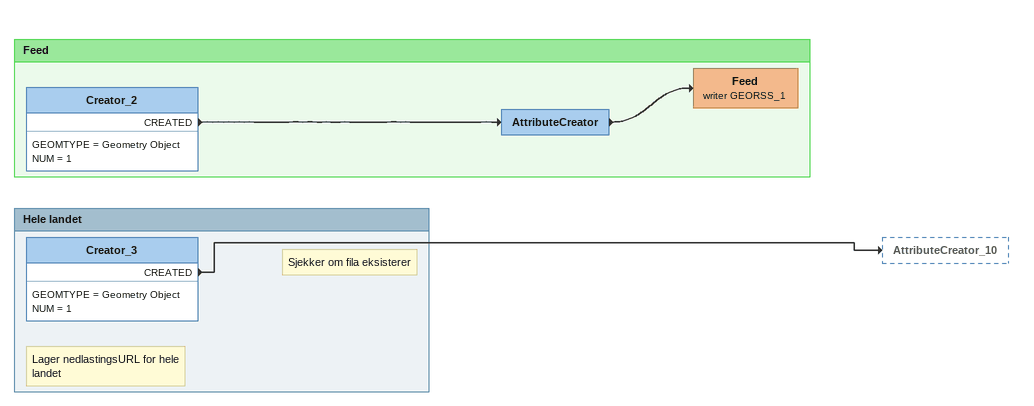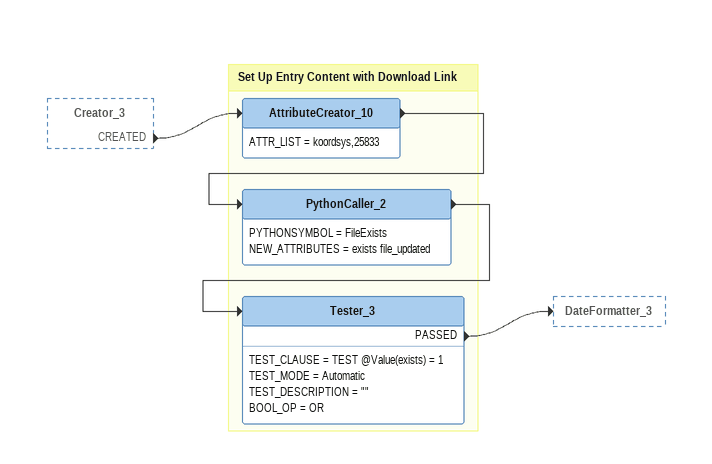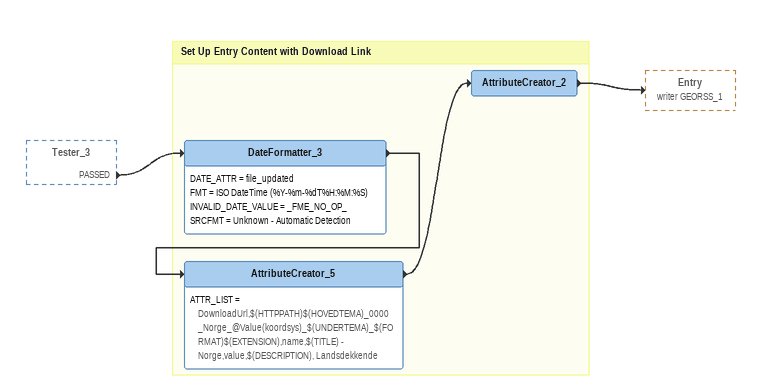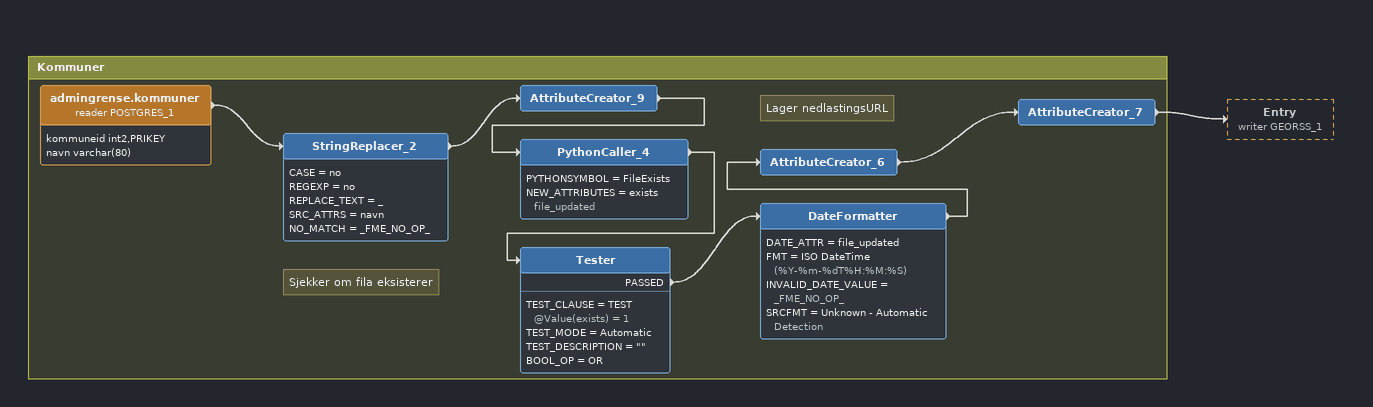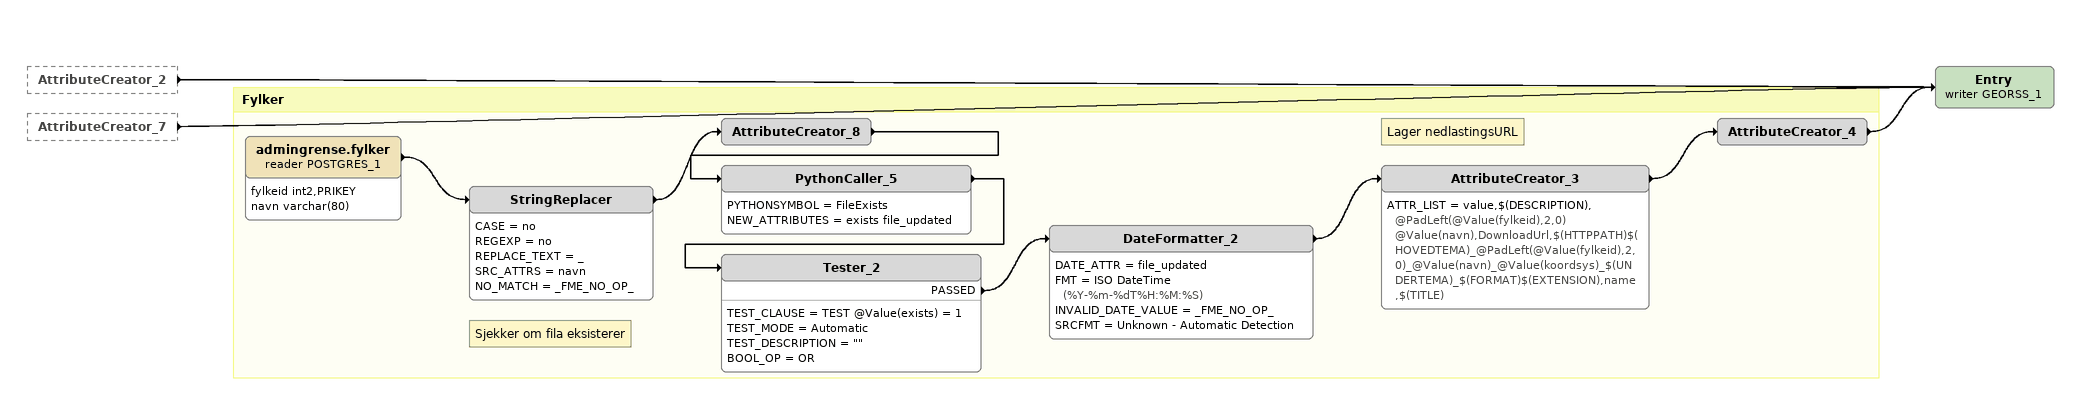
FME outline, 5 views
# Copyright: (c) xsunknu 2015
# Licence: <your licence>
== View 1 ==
Bookmark: Feed
Creator_2
    GEOMTYPE = Geometry Object
    NUM = 1
    CREATED -> AttributeCreator
AttributeCreator
    -> Feed (writer GEORSS_1)
Feed (writer GEORSS_1)

Bookmark: Hele landet
Note: Lager nedlastingsURL for hele landet
Note: Sjekker om fila eksisterer
Creator_3
    GEOMTYPE = Geometry Object
    NUM = 1
    CREATED -> AttributeCreator_10

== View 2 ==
Creator_3 [outside]
    CREATED -> AttributeCreator_10

Bookmark: Set Up Entry Content with Download Link
AttributeCreator_10
    ATTR_LIST = koordsys,25833
    -> PythonCaller_2
PythonCaller_2
    PYTHONSYMBOL = FileExists
    NEW_ATTRIBUTES = exists file_updated
    -> Tester_3
Tester_3
    TEST_CLAUSE = TEST @Value(exists) = 1
    TEST_MODE = Automatic
    TEST_DESCRIPTION = ""
    BOOL_OP = OR
    PASSED -> DateFormatter_3

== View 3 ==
Tester_3 [outside]
    PASSED -> DateFormatter_3

Bookmark: Set Up Entry Content with Download Link
DateFormatter_3
    DATE_ATTR = file_updated
    FMT = ISO DateTime (%Y-%m-%dT%H:%M:%S)
    INVALID_DATE_VALUE = _FME_NO_OP_
    SRCFMT = Unknown - Automatic Detection
    -> AttributeCreator_5
AttributeCreator_5
    ATTR_LIST = DownloadUrl,$(HTTPPATH)$(HOVEDTEMA)_0000_Norge_@Value(koordsys)_$(UNDERTEMA)_$(FORMAT)$(EXTENSION),name,$(TITLE) - Norge,value,$(DESCRIPTION), Landsdekkende
    -> AttributeCreator_2
AttributeCreator_2
    -> Entry (writer GEORSS_1)

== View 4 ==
Bookmark: Kommuner
admingrense.kommuner (reader POSTGRES_1)
    attributes: kommuneid int2,PRIKEY, navn varchar(80)
    -> StringReplacer_2
StringReplacer_2
    CASE = no
    REGEXP = no
    REPLACE_TEXT = _
    SRC_ATTRS = navn
    NO_MATCH = _FME_NO_OP_
    -> AttributeCreator_9
AttributeCreator_9
    -> PythonCaller_4
Note: Sjekker om fila eksisterer
PythonCaller_4
    PYTHONSYMBOL = FileExists
    NEW_ATTRIBUTES = exists file_updated
    -> Tester
Tester
    TEST_CLAUSE = TEST @Value(exists) = 1
    TEST_MODE = Automatic
    TEST_DESCRIPTION = ""
    BOOL_OP = OR
    PASSED -> DateFormatter
DateFormatter
    DATE_ATTR = file_updated
    FMT = ISO DateTime (%Y-%m-%dT%H:%M:%S)
    INVALID_DATE_VALUE = _FME_NO_OP_
    SRCFMT = Unknown - Automatic Detection
    -> AttributeCreator_6
Note: Lager nedlastingsURL
AttributeCreator_6
    -> AttributeCreator_7
AttributeCreator_7
    -> Entry (writer GEORSS_1)

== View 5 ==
AttributeCreator_2 [outside]
    -> Entry (writer GEORSS_1)
AttributeCreator_7 [outside]
    -> Entry (writer GEORSS_1)
Entry (writer GEORSS_1)

Bookmark: Fylker
admingrense.fylker (reader POSTGRES_1)
    attributes: fylkeid int2,PRIKEY, navn varchar(80)
    -> StringReplacer
StringReplacer
    CASE = no
    REGEXP = no
    REPLACE_TEXT = _
    SRC_ATTRS = navn
    NO_MATCH = _FME_NO_OP_
    -> AttributeCreator_8
AttributeCreator_8
    -> PythonCaller_5
Note: Sjekker om fila eksisterer
PythonCaller_5
    PYTHONSYMBOL = FileExists
    NEW_ATTRIBUTES = exists file_updated
    -> Tester_2
Tester_2
    TEST_CLAUSE = TEST @Value(exists) = 1
    TEST_MODE = Automatic
    TEST_DESCRIPTION = ""
    BOOL_OP = OR
    PASSED -> DateFormatter_2
DateFormatter_2
    DATE_ATTR = file_updated
    FMT = ISO DateTime (%Y-%m-%dT%H:%M:%S)
    INVALID_DATE_VALUE = _FME_NO_OP_
    SRCFMT = Unknown - Automatic Detection
    -> AttributeCreator_3
Note: Lager nedlastingsURL
AttributeCreator_3
    ATTR_LIST = value,$(DESCRIPTION), @PadLeft(@Value(fylkeid),2,0) @Value(navn),DownloadUrl,$(HTTPPATH)$(HOVEDTEMA)_@PadLeft(@Value(fylkeid),2,0)_@Value(navn)_@Value(koordsys)_$(UNDERTEMA)_$(FORMAT)$(EXTENSION),name,$(TITLE)
    -> AttributeCreator_4
AttributeCreator_4
    -> Entry (writer GEORSS_1)
